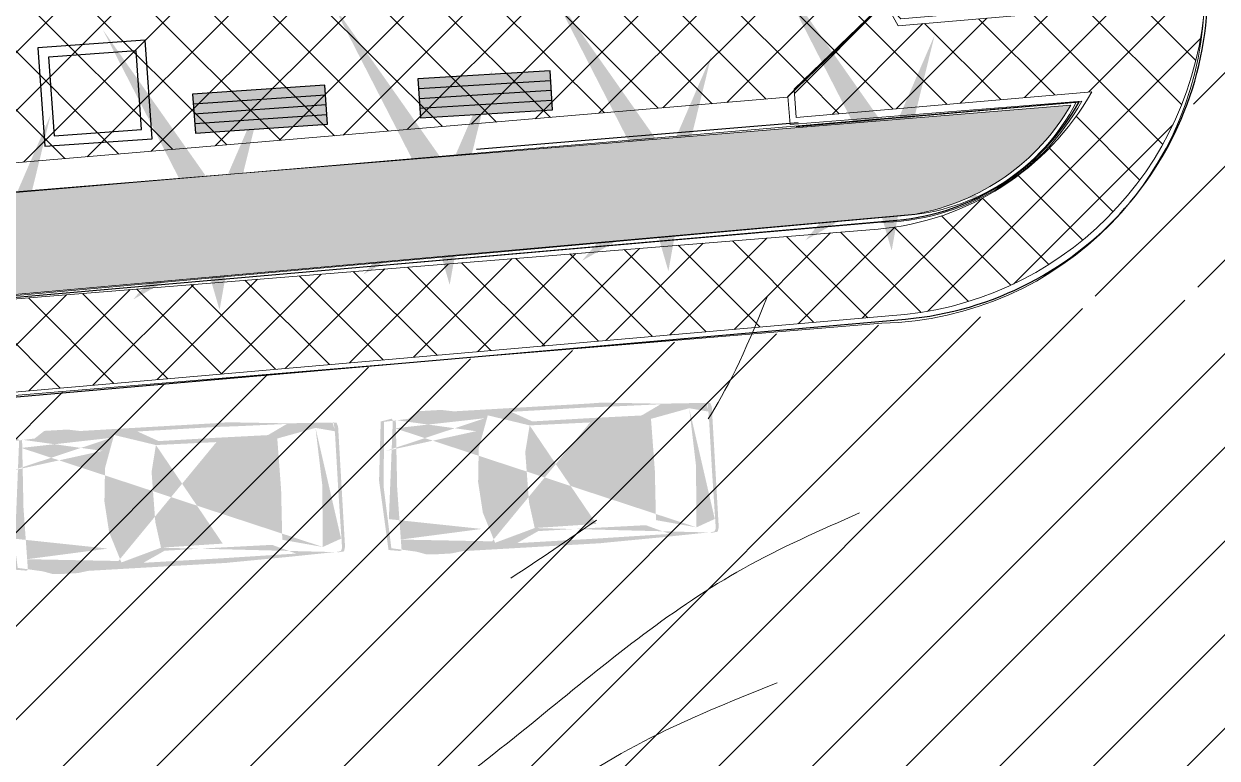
# Model space of a CAD drawing. Header units: millimetres. Extents: x 5637 to 6048, y 3385 to 3927.
# Drawn here: x 5686.45 to 5704.47, y 3657.66 to 3668.75 of the extents above; entities that cross this region are included whole.
import ezdxf

# ---------------------------------------------------------------- set-up
doc = ezdxf.new("R2010")
doc.units = ezdxf.units.MM
for name, color, linetype, lineweight in [('3', 250, 'Continuous', 30), ('hatch', 253, 'Continuous', 13), ('road', 19, 'Continuous', 30), ('trees new', 7, 'Continuous', 20)]:
    doc.layers.add(name, color=color, linetype=linetype, lineweight=lineweight)
doc.layers.add('benches', color=250, linetype='Continuous')
doc.layers.add('Contour Lines', color=253, linetype='Continuous')
doc.layers.add('plants1', color=7, linetype='Continuous', true_color=0x89ee5d)
pattern_1 = [(45, (2816.368087035456, -1263.747613335156), (-0.7071067811865475, 0.7071067811865476), [])]
pattern_2 = [(45, (2816.368087035456, -1263.747613335156), (-0.4419417382415922, 0.4419417382415922), []), (135, (2816.368087035456, -1263.747613335156), (-0.4419417382415922, -0.4419417382415922), [])]

# ---------------------------------------------------------------- blocks, each defined once
blk = doc.blocks.new('0354')
at = {"layer": 'benches', "lineweight": 25, "ltscale": 150, "true_color": 0xe0d1a3}
blk.add_hatch(color=9, dxfattribs=at).paths.add_polyline_path([(2510190.709956715, 359584.4108737696), (2510590.709956715, 359584.4108737696), (2510590.709956715, 360934.4108737696), (2510190.709956715, 360934.4108737696)])
at = {"layer": 'benches', "color": 3, "lineweight": 25, "ltscale": 150}
blk.add_lwpolyline([(2510190.709956715, 359584.4108737696), (2510590.709956715, 359584.4108737696), (2510590.709956715, 360934.4108737696), (2510190.709956715, 360934.4108737696)], close=True, dxfattribs=at)
at = {"layer": 'benches', "color": 1, "lineweight": 25, "ltscale": 150}
for points in [[(2510290.709956715, 360934.4108737696), (2510290.709956715, 359584.4108737696)], [(2510390.709956715, 360934.4108737696), (2510390.709956715, 359584.4108737696)], [(2510490.709956715, 360934.4108737696), (2510490.709956715, 359584.4108737696)]]:
    blk.add_lwpolyline(points, dxfattribs=at)

msp = doc.modelspace()

# ---------------------------------------------------------------- hatches: boundary and pattern name
at = {"layer": 'hatch'}
h = msp.add_hatch(dxfattribs=at)
h.set_pattern_fill('ANSI31', color=256, scale=8, style=0)
h.set_pattern_definition(pattern_1)
edge = h.paths.add_edge_path()
edge.add_line((5681.717861684403, 3662.745191514314), (5708.379865006555, 3664.933696125369))
edge.add_arc((5713.219451810619, 3667.17930233383), 5.335198935143152, 204.8916696377363, 275.5225228936467)
edge.add_line((5713.732895531978, 3661.868867019984), (5818.562221441009, 3671.059198216096))
edge.add_arc((5814.821388273876, 3690.234135739634), 19.536429095818, 281.0391611141656, 345.4536598214534)
edge.add_arc((5828.917889487164, 3687.612558022211), 5.328594534298682, 334.6044276593299, 439.8121842158608)
edge.add_line((5829.860387003382, 3692.857137904612), (5821.196507745697, 3693.927754127494))
edge.add_line((5821.196507745697, 3693.927754127494), (5821.163350462273, 3698.626387211156))
edge.add_line((5821.163350462273, 3698.626387211156), (5822.751366257406, 3698.670462603363))
edge.add_arc((5822.674333306773, 3701.4459238352), 2.776530051145117, 271.5898367040771, 361.9955133681444)
edge.add_arc((5787.811571715565, 3700.231222676223), 37.66044675599677, 1.995513368169515, 27.74712978629988)
edge.add_line((5821.141479896906, 3717.764803898685), (5815.110825150305, 3730.65299214686))
edge.add_arc((5808.837259289391, 3727.717458539754), 6.926397777319866, 25.07588376820942, 80.91015836691298)
edge.add_line((5809.931512384694, 3734.556873451359), (5816.865769117916, 3735.208438654118))
edge.add_line((5816.865769117917, 3735.208438654118), (5822.085935056275, 3738.738563963288))
edge.add_arc((5826.046805171409, 3735.447178750425), 5.149923173059109, 140.2742559053538, 208.703020703038)
edge.add_line((5821.529700208637, 3732.973826482002), (5832.00401448334, 3711.476217043873))
edge.add_line((5832.004014483341, 3711.476217043873), (5839.078029451141, 3695.80300683227))
edge.add_line((5839.078029451141, 3695.80300683227), (5843.714293465897, 3685.869731374647))
edge.add_line((5843.714293465898, 3685.869731374647), (5839.001609059736, 3683.44475911684))
edge.add_arc((5812.027927061039, 3691.912843182266), 28.27168138448803, 321.43496505600103, 342.5709057577431, ccw=False)
edge.add_arc((5815.073760319658, 3690.732322132294), 25.173118441348, 273.78629758692523, 319.2135797684263, ccw=False)
edge.add_line((5816.736074044711, 3665.614149325706), (5796.146508893662, 3663.794321092394))
edge.add_line((5796.146508893662, 3663.794321092394), (5694.835238285186, 3654.876884714992))
edge.add_line((5694.835238285186, 3654.876884714992), (5688.623693831469, 3654.401556767669))
edge.add_line((5688.623693831469, 3654.401556767669), (5675.284786681259, 3653.371729471557))
edge.add_line((5675.284786681259, 3653.371729471557), (5681.717861684403, 3662.745191514314))
h = msp.add_hatch(dxfattribs=at)
h.set_pattern_fill('ANSI31', color=256, scale=8, style=0)
h.set_pattern_definition(pattern_1)
edge = h.paths.add_edge_path()
edge.add_line((5690.403124210779, 3726.919632310011), (5676.34211441421, 3711.333046469274))
edge.add_arc((5689.846984792324, 3699.118523878477), 18.20923079239532, 137.8721341180287, 181.0320893666494)
edge.add_line((5671.640708195235, 3698.790532230694), (5672.114585761887, 3693.143533276472))
edge.add_line((5672.114585761887, 3693.143533276472), (5669.545892539129, 3689.924325035302))
edge.add_line((5669.54589253913, 3689.924325035302), (5670.291905796879, 3680.014563592357))
edge.add_line((5670.291905796879, 3680.014563592357), (5673.581641407744, 3675.660168153207))
edge.add_line((5673.581641407744, 3675.660168153207), (5675.184961543018, 3655.912757863684))
edge.add_line((5675.184961543018, 3655.912757863684), (5681.704508234812, 3662.787854261538))
edge.add_arc((5683.633524460472, 3668.61987176804), 6.142762554014521, 191.6976900661575, 251.6976900661557, ccw=False)
edge.add_line((5677.618341031697, 3667.374440070523), (5674.985973516126, 3697.691412991268))
edge.add_arc((5690.116690428968, 3699.005185569844), 15.18764605476393, 141.456472432827, 184.9624422683546, ccw=False)
edge.add_line((5678.237900774294, 3708.46874457398), (5684.411628318818, 3715.349631213012))
edge.add_arc((5694.781410486745, 3706.944585420329), 13.34830240095643, 103.71214568527768, 140.9741083506967, ccw=False)
edge.add_line((5691.617274266229, 3719.91244642226), (5691.066152236915, 3725.367941944483))
edge.add_line((5691.066152236914, 3725.367941944483), (5690.403124210779, 3726.919632310011))
h = msp.add_hatch(dxfattribs=at)
h.set_pattern_fill('ANSI31', color=256, scale=8, style=0)
h.set_pattern_definition(pattern_1)
edge = h.paths.add_edge_path()
edge.add_line((5693.074936931251, 3719.967338998415), (5704.817982061742, 3721.543643606941))
edge.add_arc((5706.178323812572, 3719.154429907761), 2.749340244385819, 119.6558003275427, 185.6669791496014)
edge.add_line((5703.442420570202, 3718.882942840319), (5708.024636274312, 3666.447857314636))
edge.add_arc((5712.640946198178, 3666.851269030593), 4.633903141603222, 184.9942961739126, 201.7678692088088)
edge.add_line((5708.337468434178, 3665.132799519513), (5701.180578252615, 3664.507487258604))
edge.add_arc((5699.235202974411, 3669.324142614913), 5.194675523506203, 291.9930479095136, 365.769394908974)
edge.add_line((5704.403565113646, 3669.84633663273), (5700.609019402004, 3712.410548418582))
edge.add_arc((5692.678193183426, 3712.037670873488), 7.939587027857463, 2.691849215627559, 87.13571837112832)
at = {"layer": 'hatch', "true_color": 0xfacfb6}
h = msp.add_hatch(dxfattribs=at)
h.set_pattern_fill('ANSI37', color=254, scale=5, style=0)
h.set_pattern_definition(pattern_2)
edge = h.paths.add_edge_path()
edge.add_line((5707.265319013125, 3718.167195130579), (5708.519311733948, 3718.283983956876))
edge.add_line((5708.519311733948, 3718.283983956876), (5708.455333702048, 3719.370558638802))
edge.add_arc((5705.945801297605, 3719.222796182255), 2.513878802271721, 3.369712065026035, 34.60746437612499)
edge.add_line((5708.01488037778, 3720.650556103422), (5707.335463829118, 3721.28252291012))
edge.add_line((5707.335463829118, 3721.28252291012), (5706.325858258015, 3721.674831535584))
edge.add_line((5706.325858258014, 3721.674831535584), (5705.149477854315, 3721.506919745058))
edge.add_line((5705.149477854315, 3721.506919745058), (5704.084424083811, 3720.722781563005))
edge.add_line((5704.084424083811, 3720.722781563005), (5703.604869415689, 3719.341740018668))
edge.add_line((5703.60486941569, 3719.341740018668), (5708.162903605955, 3666.874276335498))
edge.add_arc((5713.764075054728, 3667.504352419131), 5.636498688877026, 186.418224037462, 268.0546006430757)
edge.add_line((5713.572732267141, 3661.871102432902), (5818.709184968129, 3671.300610367049))
edge.add_arc((5814.555818942117, 3690.51017816391), 19.65344611736718, 282.2003147477676, 352.0501803035805)
edge.add_line((5834.020387155229, 3687.791993371557), (5833.913268872438, 3688.799042887805))
edge.add_arc((5829.37050766417, 3687.880832080024), 4.634629487117943, 11.42701818627053, 38.44065804385654)
edge.add_arc((5813.86093013706, 3690.869473120681), 19.13996320685962, 325.1363565387036, 359.6788703397258, ccw=False)
edge.add_arc((5814.521188627475, 3690.237238295822), 18.23735760734387, 290.0707326804103, 325.5803969976129, ccw=False)
edge.add_arc((5812.96789068523, 3716.178230592645), 43.77350942400522, 273.59758219868274, 280.28030203193237, ccw=False)
edge.add_line((5815.71460854559, 3672.490982243853), (5815.372490490765, 3676.016219349145))
edge.add_line((5815.372490490765, 3676.016219349145), (5812.186454741735, 3675.695747955629))
edge.add_line((5812.186454741735, 3675.695747955629), (5812.271961941449, 3674.627492718369))
edge.add_line((5812.271961941449, 3674.627492718369), (5810.775184294595, 3674.477935949621))
edge.add_line((5810.775184294595, 3674.477935949621), (5810.963068068508, 3672.74802727707))
edge.add_line((5810.963068068508, 3672.74802727707), (5777.65464774841, 3669.791858047372))
edge.add_line((5777.65464774841, 3669.791858047372), (5777.763968027588, 3668.495853445298))
edge.add_line((5777.763968027588, 3668.495853445298), (5776.368985006604, 3668.48284725363))
edge.add_line((5776.368985006604, 3668.48284725363), (5776.381924652516, 3668.190028228944))
edge.add_line((5776.381924652516, 3668.190028228944), (5772.824466525934, 3667.830801738337))
edge.add_line((5772.824466525934, 3667.830801738337), (5772.162470168715, 3668.251325648266))
edge.add_line((5772.162470168715, 3668.251325648266), (5768.25553500941, 3667.908900846023))
edge.add_line((5768.25553500941, 3667.908900846023), (5767.696383339531, 3667.24545608127))
edge.add_line((5767.696383339531, 3667.24545608127), (5763.007449966066, 3666.978764838899))
edge.add_line((5763.007449966066, 3666.978764838899), (5762.859616872749, 3668.461084939321))
edge.add_line((5762.859616872749, 3668.461084939321), (5728.340136223716, 3665.543341921608))
edge.add_line((5728.340136223716, 3665.543341921608), (5728.383073180157, 3664.749945725745))
edge.add_line((5728.383073180157, 3664.749945725745), (5713.428847437637, 3663.358342959639))
edge.add_arc((5713.087883437771, 3666.920967817254), 3.578903788214654, 177.2773139005613, 275.4668896848294, ccw=False)
edge.add_line((5709.513019712997, 3667.090972742468), (5704.829170886404, 3719.165783432512))
edge.add_arc((5705.983736891951, 3719.269630427974), 1.159226837004114, 5.528864848145815, 185.1396167425748, ccw=False)
edge.add_line((5707.137570757917, 3719.381318696742), (5707.265319013126, 3718.167195130579))
at = {"layer": 'hatch'}
h = msp.add_hatch(dxfattribs=at)
h.set_pattern_fill('ANSI37', color=256, scale=5, style=0)
h.set_pattern_definition(pattern_2)
h.paths.add_polyline_path([(5700.947301210253, 3673.49956024516), (5701.068182161849, 3672.026933432524), (5679.845789233789, 3670.409186298119), (5680.082746126009, 3667.427399404622), (5681.502931322329, 3666.238451557926), (5697.979225608346, 3667.636177242603), (5702.914353994095, 3672.407758110111), (5702.805883811683, 3673.649006000116)])
at = {"layer": 'hatch', "true_color": 0xfacfb6}
h = msp.add_hatch(dxfattribs=at)
h.set_pattern_fill('ANSI37', color=254, scale=5, style=0)
h.set_pattern_definition(pattern_2)
edge = h.paths.add_edge_path()
edge.add_line((5685.279011840923, 3664.508825840268), (5699.34913186706, 3665.646427674107))
edge.add_arc((5698.996145134627, 3669.739870849439), 4.108634403661008, 274.9285507234987, 330.5592876161745)
edge.add_line((5702.574210098272, 3667.720383840595), (5698.110502734246, 3667.331875171017))
edge.add_line((5698.110502734246, 3667.331875171017), (5698.080037139211, 3667.758207936793))
edge.add_line((5698.080037139211, 3667.758207936793), (5699.450473296542, 3669.077763384602))
edge.add_line((5699.450473296542, 3669.077763384602), (5699.65348909153, 3668.717215377827))
edge.add_line((5699.65348909153, 3668.717215377827), (5704.285032458673, 3669.116944190769))
edge.add_arc((5699.216696671416, 3669.40336566453), 5.076422452182574, 273.3345469165156, 356.7655447628211, ccw=False)
edge.add_line((5699.511971728213, 3664.335537968775), (5685.375082075419, 3663.104382449877))
edge.add_line((5685.375082075419, 3663.104382449877), (5685.279011840923, 3664.508825840268))
at = {"layer": 'plants1'}
h = msp.add_hatch(dxfattribs=at)
h.set_pattern_fill('ANSI38', color=256, scale=3, style=0)
h.set_pattern_definition([(45, (2816.368087035456, -1263.747613335156), (-0.2651650429449553, 0.2651650429449554), []), (135, (2816.368087035456, -1263.747613335156), (-0.795495128834866, 0.2651650429449554), [0.9375, -0.5625])])
edge = h.paths.add_edge_path()
edge.add_line((5688.973878565732, 3727.213815340047), (5690.520734171875, 3727.331485010192))
edge.add_line((5690.520734171875, 3727.331485010192), (5676.302089930683, 3711.624075922952))
edge.add_line((5676.302089930683, 3711.624075922952), (5675.700964747133, 3710.951373063134))
edge.add_line((5675.700964747133, 3710.951373063134), (5675.256136382684, 3710.416814601843))
edge.add_line((5675.256136382684, 3710.416814601843), (5674.816837079019, 3709.759730152919))
edge.add_arc((5690.32551692868, 3699.004478410246), 18.87311820361499, 145.2587360725788, 181.139210564271)
edge.add_line((5671.456129182588, 3698.629249393202), (5671.94424083832, 3693.209846010827))
edge.add_line((5671.94424083832, 3693.209846010827), (5669.348892587595, 3689.987624485581))
edge.add_line((5669.348892587595, 3689.987624485581), (5669.357911196612, 3689.87395615163))
edge.add_line((5669.357911196612, 3689.87395615163), (5668.519211697496, 3689.825498746406))
edge.add_line((5668.519211697496, 3689.825498746406), (5668.391414121868, 3691.864433560316))
edge.add_line((5668.391414121868, 3691.864433560316), (5663.259009791802, 3691.54274165234))
edge.add_line((5663.259009791802, 3691.54274165234), (5663.579916485166, 3686.393628998153))
edge.add_line((5663.579916485166, 3686.393628998153), (5668.710371319309, 3686.763862649637))
edge.add_line((5668.710371319309, 3686.763862649637), (5668.613045457261, 3688.328436548121))
edge.add_line((5668.613045457259, 3688.328436548121), (5669.476320285732, 3688.381557062234))
edge.add_line((5669.476320285731, 3688.381557062234), (5670.145397693722, 3679.948669672777))
edge.add_line((5670.145397693722, 3679.948669672777), (5673.389188497962, 3675.596935920626))
edge.add_line((5673.389188497962, 3675.596935920626), (5674.657241807348, 3660.41041489814))
edge.add_arc((5672.165816019113, 3660.546910927495), 2.495162043697939, 284.6644136967308, 356.86411056675377, ccw=False)
edge.add_arc((5672.649494422294, 3660.658410998102), 2.529715092706785, 219.0800434796886, 273.35374777123627, ccw=False)
edge.add_line((5670.68576253334, 3659.063664774226), (5668.767107251851, 3686.539961453563))
edge.add_line((5668.76710725185, 3686.539961453563), (5651.869633061064, 3685.35108280316))
edge.add_line((5651.869633061064, 3685.35108280316), (5651.988151919789, 3686.584196469752))
edge.add_line((5651.988151919789, 3686.584196469752), (5688.973878565732, 3727.213815340047))
h = msp.add_hatch(color=256, dxfattribs=at)
h.set_gradient(color1=(18, 135, 129), color2=(170, 243, 240), one_color=1, tint=0.8100000023841858, name='SPHERICAL')
h.paths.add_polyline_path([(5693.564626824193, 3660.908468568286), (5693.379318715842, 3661.36420981112), (5693.3081354388, 3661.826530619024), (5693.317024651085, 3662.334382240828), (5693.45365963131, 3662.833232928088), (5694.085820533925, 3662.681472036798), (5694.020096574811, 3662.276721319202), (5694.076505708825, 3661.518964731736), (5694.162477991376, 3661.131142548716)], flags=16)
h.paths.add_polyline_path([(5695.087701840288, 3660.971728757545), (5696.203223850682, 3661.042472929174), (5695.839934321921, 3661.174061338606), (5695.046596498885, 3661.133016724322), (5694.21602133838, 3661.085132112631), (5693.895731380942, 3660.903008856802)], flags=16)
h.paths.add_polyline_path([(5693.063047751743, 3660.781356683051), (5695.155336324023, 3660.901982040868), (5695.229380442588, 3660.91006211339), (5696.113744671145, 3660.994943992536), (5696.840542330748, 3661.070741788356), (5696.87944704255, 3661.081458786795), (5696.896708211278, 3661.124824185317), (5696.894273558866, 3661.167054073271), (5696.839502168097, 3662.002827353051), (5696.791296050937, 3662.838979136248), (5696.778400681071, 3662.948398341687), (5696.774992167768, 3663.007520184922), (5696.721496117119, 3663.021384112376), (5696.070073228637, 3663.009250201419), (5695.173300560626, 3663.025341550036), (5694.970151847883, 3663.010674054082), (5692.941265959615, 3662.893704010142), (5692.749177107702, 3662.915361193321), (5692.400462345689, 3662.895256967033), (5692.254408503645, 3662.780459058326), (5691.888083536314, 3662.734790894326), (5691.881104848662, 3661.752441838145), (5691.998110329263, 3660.826338096878), (5692.376417964598, 3660.774502417965), (5692.525065337633, 3660.733974952777), (5692.703063052781, 3660.736054050392), (5692.905951641664, 3660.747751054805)], flags=17)
h.paths.add_polyline_path([(5695.918601578325, 3662.780192196845), (5696.495606981154, 3662.940568669984), (5696.598283009896, 3662.07366100418), (5696.605888446258, 3661.141953942927), (5695.993605447073, 3661.250713242825), (5695.976529729542, 3662.003919263831)], flags=16)
h.paths.add_polyline_path([(5694.989187515466, 3662.790833493388), (5695.777322317152, 3662.831365467144), (5696.06399488545, 3663.000425720428), (5695.321632026007, 3662.966100805565), (5694.967102979249, 3662.953218054389), (5693.806833861898, 3662.886325810508), (5694.126911012907, 3662.741121224747)], flags=16)
edge = h.paths.add_edge_path()
edge.add_line((5696.605888446258, 3661.141953942927), (5696.881865119487, 3661.26802730114))
edge.add_line((5696.495606981154, 3662.940568669984), (5696.788374468088, 3662.889655001903))
edge.add_line((5696.754322485641, 3663.023276629691), (5696.813896879493, 3663.01823718333))
edge.add_line((5696.813896879479, 3663.018237183315), (5696.837001213937, 3662.960250850472))
edge.add_line((5696.837001213953, 3662.960250850546), (5696.941691266293, 3661.144365664824))
edge.add_line((5696.941691266276, 3661.144365664838), (5696.925890888959, 3661.075662333555))
edge.add_line((5696.92589088897, 3661.075662333526), (5696.85415980867, 3661.063052817713))
edge.add_line((5694.162477991376, 3661.131142548716), (5695.094027246336, 3661.193031443811))
edge.add_line((5694.085820533925, 3662.681472036798), (5694.999289383611, 3662.725952775357))
edge.add_line((5693.518834345434, 3660.930377192092), (5692.136883502844, 3660.957082036501))
edge.add_line((5693.361723372953, 3661.117708718633), (5691.960038994022, 3661.266019218057))
edge.add_line((5692.020288772737, 3662.758778615776), (5691.999857367621, 3662.78214936517))
edge.add_line((5691.999857367665, 3662.782149365174), (5691.836891189131, 3662.740022424359))
edge.add_line((5691.836891189143, 3662.740022424389), (5691.812059765025, 3661.846655898486))
edge.add_line((5691.812059765046, 3661.846655898488), (5691.955139050334, 3660.799312033546))
edge.add_line((5691.955139050297, 3660.799312033588), (5692.127736897022, 3660.78471403749))
edge.add_line((5692.127736897031, 3660.784714037448), (5692.152627770669, 3660.794331944182))
edge.add_line((5692.152627770683, 3660.794331944197), (5692.085404037407, 3661.739671498981))
edge.add_line((5692.085404037415, 3661.739671498953), (5692.064670651624, 3662.761337335505))
edge.add_line((5693.276617178492, 3662.5939051133), (5691.913474334697, 3662.294378710277))
edge.add_line((5693.411628752427, 3662.789895302481), (5692.052702845973, 3662.637904023588))
h = msp.add_hatch(color=256, dxfattribs=at)
h.set_gradient(color1=(18, 135, 129), color2=(170, 243, 240), one_color=1, tint=0.8100000023841858, name='SPHERICAL')
h.paths.add_polyline_path([(5687.921270975212, 3660.611694314735), (5687.735962866861, 3661.067435557569), (5687.664779589819, 3661.529756365474), (5687.673668802105, 3662.037607987277), (5687.810303782329, 3662.536458674537), (5688.442464684944, 3662.384697783246), (5688.37674072583, 3661.979947065651), (5688.433149859844, 3661.222190478185), (5688.519122142396, 3660.834368295164)], flags=16)
h.paths.add_polyline_path([(5689.444345991307, 3660.674954503994), (5690.559868001701, 3660.745698675623), (5690.19657847294, 3660.877287085055), (5689.403240649905, 3660.836242470771), (5688.572665489399, 3660.78835785908), (5688.252375531962, 3660.60623460325)], flags=16)
h.paths.add_polyline_path([(5687.419691902762, 3660.4845824295), (5689.511980475042, 3660.605207787316), (5689.586024593607, 3660.61328785984), (5690.470388822164, 3660.698169738986), (5691.197186481768, 3660.773967534805), (5691.23609119357, 3660.784684533246), (5691.253352362298, 3660.828049931768), (5691.250917709885, 3660.870279819718), (5691.196146319116, 3661.7060530995), (5691.147940201955, 3662.542204882697), (5691.13504483209, 3662.651624088134), (5691.131636318787, 3662.71074593137), (5691.07814026814, 3662.724609858825), (5690.426717379656, 3662.712475947867), (5689.529944711645, 3662.728567296484), (5689.326795998903, 3662.713899800532), (5687.297910110634, 3662.596929756591), (5687.105821258722, 3662.61858693977), (5686.757106496708, 3662.598482713482), (5686.611052654664, 3662.483684804775), (5686.244727687333, 3662.438016640774), (5686.237748999681, 3661.455667584595), (5686.354754480283, 3660.529563843325), (5686.733062115618, 3660.477728164412), (5686.881709488652, 3660.437200699226), (5687.059707203801, 3660.43927979684), (5687.262595792682, 3660.450976801254)], flags=17)
h.paths.add_polyline_path([(5690.275245729345, 3662.483417943292), (5690.852251132173, 3662.643794416433), (5690.954927160916, 3661.776886750629), (5690.962532597277, 3660.845179689376), (5690.350249598092, 3660.953938989273), (5690.333173880561, 3661.70714501028)], flags=16)
h.paths.add_polyline_path([(5689.345831666486, 3662.494059239838), (5690.133966468171, 3662.534591213594), (5690.42063903647, 3662.703651466876), (5689.678276177026, 3662.669326552013), (5689.323747130269, 3662.656443800841), (5688.163478012917, 3662.589551556955), (5688.483555163926, 3662.444346971195)], flags=16)
edge = h.paths.add_edge_path()
edge.add_line((5690.962532597277, 3660.845179689376), (5691.238509270506, 3660.971253047587))
edge.add_line((5690.852251132173, 3662.643794416433), (5691.145018619109, 3662.592880748352))
edge.add_line((5691.110966636661, 3662.72650237614), (5691.170541030511, 3662.721462929779))
edge.add_line((5691.170541030498, 3662.721462929762), (5691.193645364956, 3662.663476596921))
edge.add_line((5691.193645364972, 3662.663476596997), (5691.29833541731, 3660.847591411273))
edge.add_line((5691.298335417296, 3660.847591411287), (5691.282535039979, 3660.778888080004))
edge.add_line((5691.282535039989, 3660.778888079974), (5691.210803959689, 3660.766278564162))
edge.add_line((5688.519122142396, 3660.834368295164), (5689.450671397355, 3660.896257190258))
edge.add_line((5688.442464684944, 3662.384697783246), (5689.355933534629, 3662.429178521806))
edge.add_line((5687.875478496454, 3660.633602938541), (5686.493527653865, 3660.66030778295))
edge.add_line((5687.718367523971, 3660.820934465081), (5686.316683145043, 3660.969244964504))
edge.add_line((5686.376932923757, 3662.462004362225), (5686.356501518641, 3662.485375111619))
edge.add_line((5686.356501518685, 3662.485375111621), (5686.193535340151, 3662.443248170808))
edge.add_line((5686.193535340164, 3662.443248170837), (5686.168703916044, 3661.549881644935))
edge.add_line((5686.168703916067, 3661.549881644936), (5686.311783201353, 3660.502537779998))
edge.add_line((5686.311783201316, 3660.502537780037), (5686.484381048042, 3660.487939783939))
edge.add_line((5686.484381048051, 3660.487939783897), (5686.509271921688, 3660.497557690631))
edge.add_line((5686.509271921703, 3660.497557690646), (5686.442048188424, 3661.442897245429))
edge.add_line((5686.442048188434, 3661.442897245402), (5686.421314802643, 3662.464563081953))
edge.add_line((5687.63326132951, 3662.297130859749), (5686.270118485716, 3661.997604456726))
edge.add_line((5687.768272903445, 3662.49312104893), (5686.409346996993, 3662.341129770038))
at = {"layer": 'trees new'}
h = msp.add_hatch(color=256, dxfattribs=at)
h.set_gradient(color1=(154, 211, 111), color2=(206, 233, 185), one_color=1, tint=0.8199999928474426, name='SPHERICAL')
edge = h.paths.add_edge_path()
edge.add_line((5679.714401409325, 3667.23277202287), (5681.408116054463, 3665.80778534919))
edge.add_line((5681.408116054463, 3665.80778534919), (5702.25772029033, 3667.517406835459))
edge.add_arc((5699.314587315431, 3669.221386077481), 3.400820043045857, 280.0938676603722, 329.9305401490194, ccw=False)
edge.add_line((5699.910619641523, 3665.873204118352), (5683.20309995762, 3664.381601253875))
edge.add_arc((5682.768096377269, 3667.895257900032), 3.540481766935268, 186.3628758595474, 277.05751619323445, ccw=False)
edge.add_line((5679.249424206158, 3667.502883978561), (5677.880617458417, 3683.183559714416))
edge.add_line((5677.880617458417, 3683.183559714416), (5678.352905089272, 3683.217504969951))
edge.add_line((5678.352905089272, 3683.217504969951), (5679.714401409325, 3667.23277202287))
h = msp.add_hatch(color=84, dxfattribs=at)
h.set_gradient(color1=(69, 181, 28), color2=(29, 75, 12), one_color=1, tint=0.1700000017881393, name='INVSPHERICAL')
h.paths.add_polyline_path([(5700.20303502008, 3668.578206116928), (5699.545541081838, 3667.058277769041), (5697.791993820609, 3669.548211994041), (5699.168307939345, 3666.862840824865), (5697.671966319373, 3666.982334652424), (5699.180624000689, 3666.585232915128), (5698.249221781776, 3665.476699490804), (5699.327173895233, 3666.094326530015), (5699.553097077756, 3665.320372139778), (5699.727435001535, 3666.292602438621), (5700.935210260216, 3666.079842564044), (5700.090412200162, 3666.733076891614), (5701.005151277261, 3667.435165198458), (5699.774387669055, 3666.834264705496)])
h = msp.add_hatch(color=84, dxfattribs=at)
h.set_gradient(color1=(69, 181, 28), color2=(29, 75, 12), one_color=1, tint=0.1700000017881393, name='INVSPHERICAL')
h.paths.add_polyline_path([(5696.831309305625, 3668.268814951447), (5696.173815367383, 3666.748886603559), (5694.420268106152, 3669.238820828557), (5695.796582224891, 3666.553449659384), (5694.300240604916, 3666.672943486943), (5695.808898286234, 3666.275841749645), (5694.877496067322, 3665.167308325323), (5695.955448180779, 3665.784935364532), (5696.1813713633, 3665.010980974296), (5696.355709287079, 3665.98321127314), (5697.563484545761, 3665.770451398563), (5696.718686485707, 3666.423685726131), (5697.633425562804, 3667.125774032976), (5696.402661954598, 3666.524873540015)])
h = msp.add_hatch(color=84, dxfattribs=at)
h.set_gradient(color1=(69, 181, 28), color2=(29, 75, 12), one_color=1, tint=0.1700000017881393, name='INVSPHERICAL')
h.paths.add_polyline_path([(5693.528394331512, 3668.062554174459), (5692.870900393269, 3666.542625826572), (5691.11735313204, 3669.032560051569), (5692.493667250777, 3666.347188882396), (5690.997325630804, 3666.466682709955), (5692.505983312119, 3666.069580972658), (5691.574581093209, 3664.961047548334), (5692.652533206665, 3665.578674587545), (5692.878456389186, 3664.804720197309), (5693.052794312966, 3665.776950496152), (5694.260569571647, 3665.564190621575), (5693.415771511593, 3666.217424949143), (5694.33051058869, 3666.919513255988), (5693.099746980486, 3666.318612763026)])
h = msp.add_hatch(color=84, dxfattribs=at)
h.set_gradient(color1=(69, 181, 28), color2=(29, 75, 12), one_color=1, tint=0.1700000017881393, name='INVSPHERICAL')
h.paths.add_polyline_path([(5690.053453068841, 3667.684409633362), (5689.395959130599, 3666.164481285474), (5687.64241186937, 3668.65441551047), (5689.018725988107, 3665.969044341298), (5687.522384368132, 3666.088538168858), (5689.031042049451, 3665.69143643156), (5688.09963983054, 3664.582903007237), (5689.177591943996, 3665.200530046447), (5689.403515126516, 3664.426575656209), (5689.577853050296, 3665.398805955053), (5690.785628308977, 3665.186046080477), (5689.940830248923, 3665.839280408046), (5690.855569326021, 3666.54136871489), (5689.624805717816, 3665.940468221929)])
h = msp.add_hatch(color=84, dxfattribs=at)
h.set_gradient(color1=(69, 181, 28), color2=(29, 75, 12), one_color=1, tint=0.1700000017881393, name='INVSPHERICAL')
h.paths.add_polyline_path([(5686.853754205242, 3667.375018467879), (5686.196260266999, 3665.855090119992), (5684.44271300577, 3668.345024344991), (5685.819027124508, 3665.659653175817), (5684.322685504533, 3665.779147003376), (5685.831343185851, 3665.382045266078), (5684.899940966938, 3664.273511841755), (5685.977893080395, 3664.891138880966), (5686.203816262917, 3664.117184490729), (5686.378154186696, 3665.089414789572), (5687.585929445377, 3664.876654914995), (5686.741131385323, 3665.529889242564), (5687.65587046242, 3666.231977549409), (5686.425106854215, 3665.63107705645)])

# ---------------------------------------------------------------- linework, layer by layer
at = {"layer": '3'}
for points in [[(5688.281214304185, 3668.496912199234), (5686.66077063204, 3668.383944290537), (5686.764441899997, 3666.896854265754), (5688.384885572142, 3667.009822174449)], [(5688.142009294679, 3668.336843572301), (5686.820839258973, 3668.244739281032), (5686.903646909504, 3667.056922892686), (5688.224816945209, 3667.149027183958)]]:
    msp.add_lwpolyline(points, close=True, dxfattribs=at)
at = {"layer": 'Contour Lines', "lineweight": 5, "ltscale": 0.5}
for points in [[(5696.780407491278, 3662.780927549616), (5697.043284539701, 3663.183212989379), (5697.332511861009, 3663.754612056483), (5697.671716419522, 3664.622827307625)], [(5693.802137664851, 3660.373378901633), (5694.236149543545, 3660.661692638281), (5694.67016142224, 3660.950006374932), (5695.096499831853, 3661.249208586454)]]:
    msp.add_open_spline(points, degree=3, dxfattribs=at)
for points, knots in [([(5699.068988088769, 3661.360437267692), (5698.473365293602, 3661.097853159155), (5696.772062973192, 3660.347823179141), (5694.328260161967, 3658.348830929914), (5691.931441103336, 3656.399382386143), (5690.123412446153, 3655.721061876981), (5689.531944572367, 3655.615507657346)], [0, 0, 0, 0, 3.893157240609515, 11.12018797957981, 18.78968486717218, 22.38395918268406, 22.38395918268406, 22.38395918268406, 22.38395918268406]), ([(5697.822919698116, 3658.795541966287), (5697.221241686091, 3658.553245510316), (5695.988620175742, 3658.05686735199), (5694.206293640163, 3657.000453902493), (5692.858107997497, 3655.296891212512), (5691.072326748724, 3654.672884245416), (5689.996198733529, 3654.649174215009), (5689.648618580994, 3654.658256489653)], [0, 0, 0, 0, 3.894469951726481, 7.97836606619996, 12.26775851840854, 16.64249046503704, 18.72814560452038, 18.72814560452038, 18.72814560452038, 18.72814560452038])]:
    msp.add_open_spline(points, degree=3, knots=knots, dxfattribs=at)
at = {"layer": 'hatch'}
msp.add_lwpolyline([(5700.947301210253, 3673.49956024516), (5701.068182161849, 3672.026933432524), (5679.845789233789, 3670.409186298119), (5680.082746126009, 3667.427399404622), (5681.502931322329, 3666.238451557926), (5697.979225608346, 3667.636177242603), (5702.914353994095, 3672.407758110111), (5702.805883811683, 3673.649006000116), (5700.947301210253, 3673.49956024516)], dxfattribs=at)
at = {"layer": 'hatch', "color": 41}
msp.add_lwpolyline([(5685.279011840923, 3664.508825840268), (5699.34913186706, 3665.646427674107, 0.2476173140719378), (5702.574210098272, 3667.720383840595), (5698.110502734246, 3667.331875171017), (5698.080037139211, 3667.758207936793), (5698.080037139211, 3667.758207936793), (5699.450473296542, 3669.077763384602), (5699.65348909153, 3668.717215377827), (5704.285032458673, 3669.116944190769, -0.3810181653994106), (5699.511971728213, 3664.335537968775), (5685.375082075419, 3663.104382449877)], format="xyb", close=True, dxfattribs=at)
at = {"layer": 'hatch'}
msp.add_lwpolyline([(5685.308090798046, 3664.527555864865), (5699.3404809613, 3665.746052780531, 0.2713585380419472), (5702.422405784147, 3667.578990466428), (5698.017996076365, 3667.223445589677), (5697.987553579967, 3667.64945511522), (5697.987553579967, 3667.64945511522), (5699.450473296542, 3669.077763384602), (5699.69301514793, 3668.820998446815), (5704.276433848654, 3669.21657382444, -0.4090165754082797), (5699.40367804243, 3664.226161836892), (5685.39025886038, 3663.057771592699), (5685.308090798046, 3664.527555864865)], format="xyb", dxfattribs=at)
at = {"layer": 'plants1', "color": 94, "lineweight": 9, "true_color": 0x0cac0c}
msp.add_lwpolyline([(5679.725074990257, 3667.260009703994), (5681.468964460907, 3665.78736776886), (5702.33956102189, 3667.562536529368, -0.267378933230579), (5699.696130321625, 3665.848547525085), (5683.203220705547, 3664.359450711391, -0.4265522479869529), (5679.223102394462, 3667.511877540596), (5677.867837239326, 3683.184024276926), (5678.387641062765, 3683.226910509427), (5679.725074990257, 3667.260009703994)], format="xyb", dxfattribs=at)
msp.add_lwpolyline([(5679.714401409325, 3667.23277202287), (5681.408116054463, 3665.80778534919), (5702.25772029033, 3667.517406835459, -0.2209471041857105), (5699.910619641523, 3665.873204118352), (5683.20309995762, 3664.381601253875, -0.4177690043292951), (5679.249424206158, 3667.502883978561), (5677.880617458417, 3683.183559714416), (5678.352905089272, 3683.217504969951)], format="xyb", close=True, dxfattribs=at)
at = {"layer": 'road', "lineweight": 30, "ltscale": 0.5}
for p, q in [((5698.113215889942, 3667.1952975963), (5702.385120972477, 3667.568488262023)), ((5683.003788408078, 3664.329265084986), (5699.630294206482, 3665.781745102144)), ((5683.1343301902, 3662.834956267133), (5699.760835988605, 3664.287436284289))]:
    msp.add_line(p, q, dxfattribs=at)
msp.add_lwpolyline([(5693.283234551978, 3666.855565642105), (5698.139048459117, 3667.256557650051)], dxfattribs=at)
for radius, end in [(5.000000000000269, 4.999999999972368), (3.500000000000268, 330.9411418942074)]:
    msp.add_arc((5699.325696714861, 3669.268465677143), radius, 274.9926446092323, end, dxfattribs=at)

# ---------------------------------------------------------------- block references
at = {"layer": '3'}
for p, xscale, yscale, zscale, rotation in [((6454.193503981875, -11.68619869651775), 0.0014814810004179, 0.0014814810004179, 0.0014814810004179, 93.51573644286572), ((6477.083201159454, -6.375985628224953), 0.001481481000416, 0.001481481000416, 0.001481481000416, 93.92543968765592)]:
    msp.add_blockref('0354', p, dxfattribs=dict(at, xscale=xscale, yscale=yscale, zscale=zscale, rotation=rotation))

doc.saveas('drawing.dxf')
